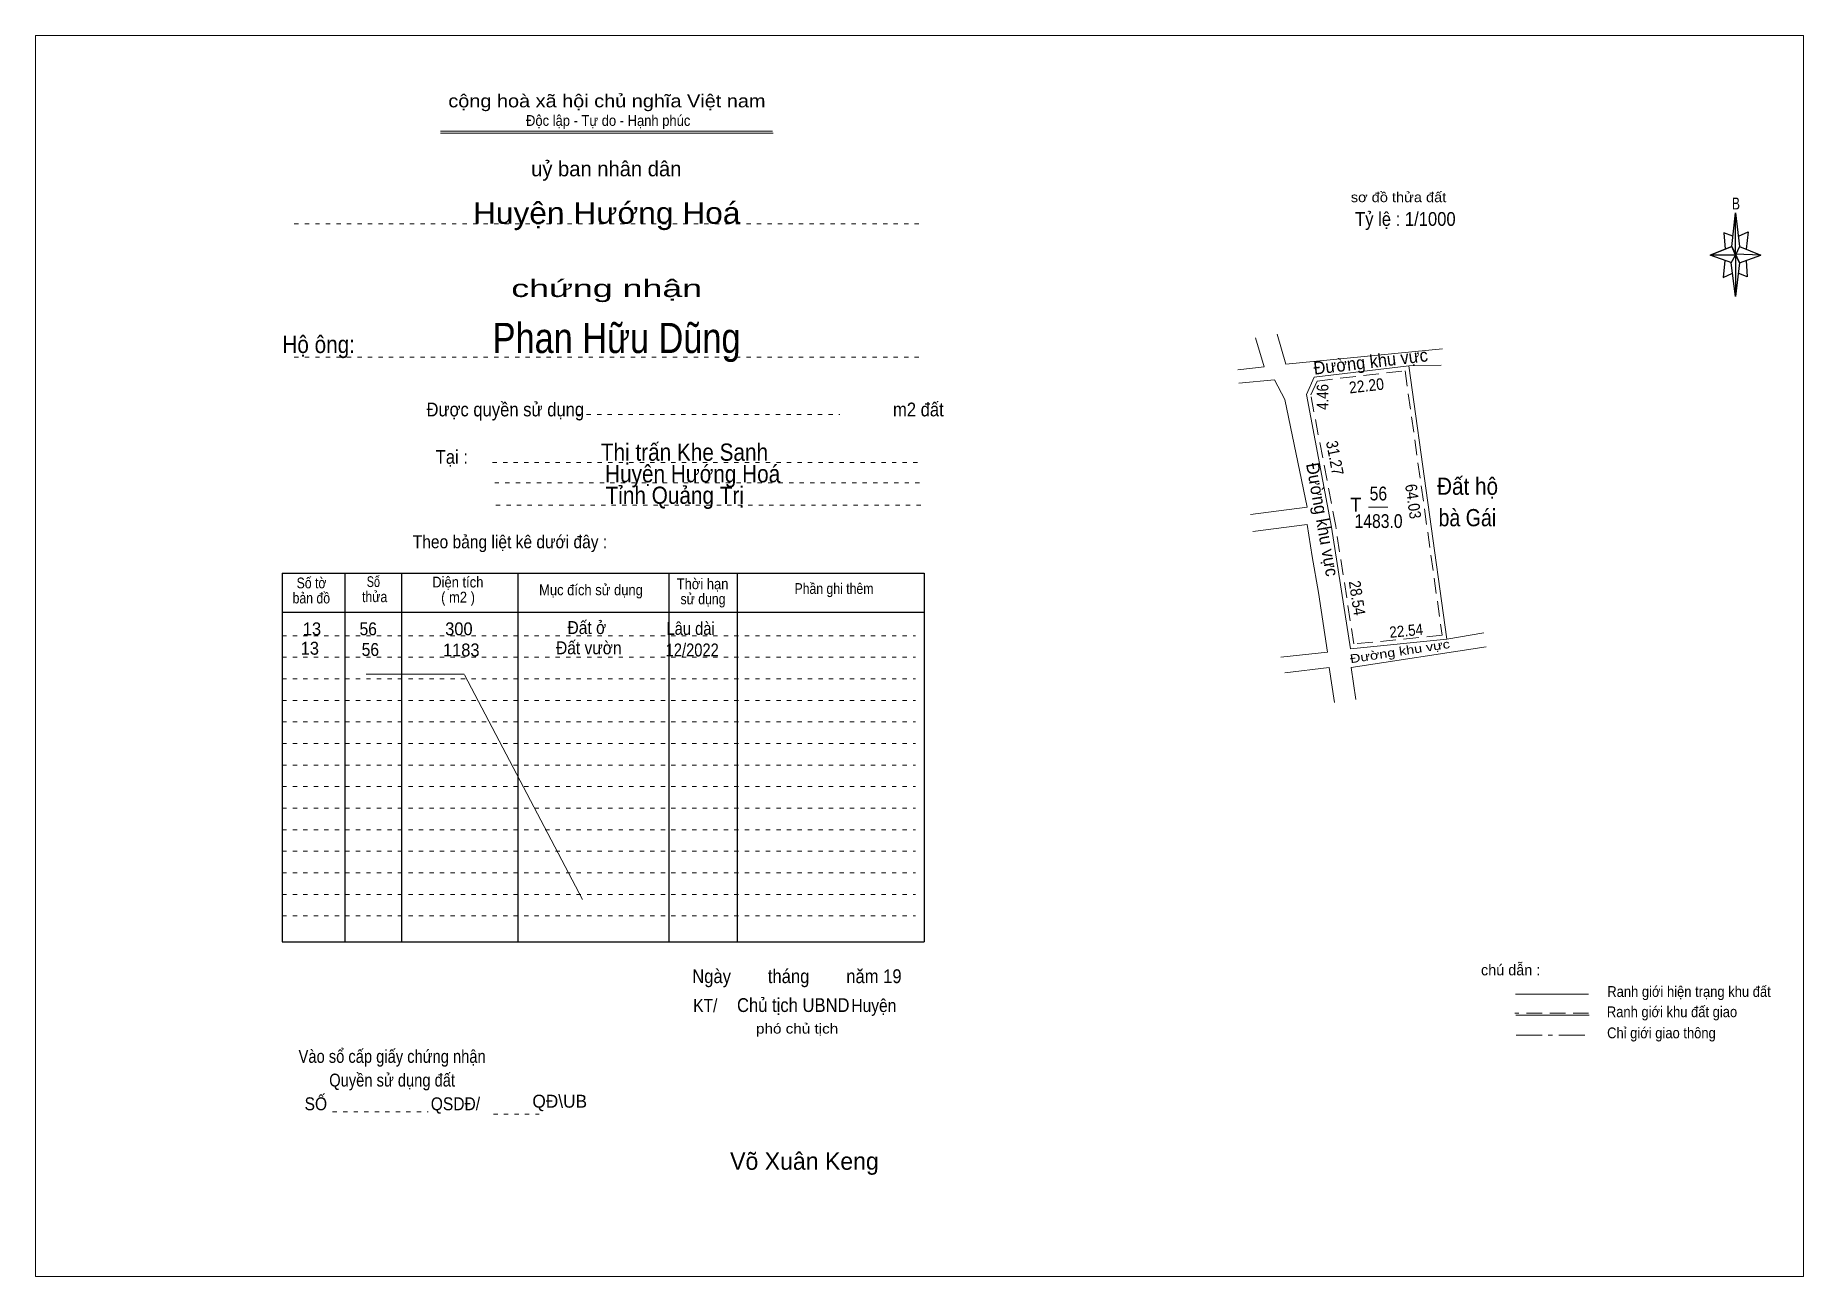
# Model space of a CAD drawing. Header units: centimetres. Extents: x -0.5 to 40.5, y 0 to 28.8.
import ezdxf
from ezdxf.enums import TextEntityAlignment as Align

# ---------------------------------------------------------------- set-up
doc = ezdxf.new("R2010")
doc.units = ezdxf.units.CM
doc.header["$LTSCALE"] = 0.12
for name, pattern in [('DOT_DASHED', [7.7, 5, -1.2, 0.3, -1.2]), ('DOTTED', [1.5, 0.3, -1.2]), ('MEDIUM_DASHED', [4.5, 3, -1.5])]:
    doc.linetypes.add(name, pattern=pattern)
doc.layers.add('1', color=7, linetype='Continuous', lineweight=13)
doc.layers.add('50', color=7, linetype='Continuous', lineweight=25)
doc.layers.add('3', color=7, linetype='Continuous')
doc.layers.add('51', color=7, linetype='Continuous')

msp = doc.modelspace()

# ---------------------------------------------------------------- linework, layer by layer
at = {"layer": '1'}
for p, q in [((8.91, 26.55), (16.62, 26.55)), ((8.91, 26.5), (16.63, 26.5)), ((32.14, 21.12), (31.39, 21.1)), ((30.45, 17.82), (30.9, 17.82)), ((29.29, 15.84), (29.14, 16.68)), ((32.27, 14.76), (33.13, 14.91))]:
    msp.add_line(p, q, dxfattribs=at)
at = {"layer": '1', "linetype": 'DOTTED'}
for p, q in [((5.52, 24.4), (20.02, 24.4)), ((5.52, 21.3), (20.02, 21.3)), ((12.06, 19.97), (18.18, 19.97)), ((10.12, 18.86), (20.06, 18.86)), ((10.17, 18.39), (20.11, 18.39)), ((10.2, 17.87), (20.14, 17.87)), ((5.24, 14.84), (19.94, 14.84)), ((5.24, 14.34), (19.94, 14.34)), ((5.24, 13.84), (19.94, 13.84)), ((5.24, 13.34), (19.94, 13.34)), ((5.24, 12.84), (19.94, 12.84)), ((5.24, 12.34), (19.94, 12.34)), ((5.24, 11.84), (19.94, 11.84)), ((5.24, 11.34), (19.94, 11.34)), ((5.24, 10.84), (19.94, 10.84)), ((5.24, 10.34), (19.94, 10.34)), ((5.24, 9.84), (19.94, 9.84)), ((5.24, 9.34), (19.94, 9.34)), ((5.24, 8.84), (19.94, 8.84)), ((5.24, 8.34), (19.94, 8.34)), ((6.41, 3.79), (8.63, 3.79)), ((10.14, 3.74), (11.2, 3.74))]:
    msp.add_line(p, q, dxfattribs=at)
at = {"layer": '1', "lineweight": 25}
for p, q in [((5.24, 16.29), (20.14, 16.29)), ((5.24, 16.29), (5.24, 7.74)), ((6.69, 16.29), (6.69, 7.74)), ((8.01, 16.29), (8.01, 7.74)), ((10.71, 16.29), (10.71, 7.74)), ((14.21, 16.29), (14.21, 7.74)), ((15.8, 16.29), (15.8, 7.74)), ((20.14, 16.29), (20.14, 7.74)), ((5.24, 15.39), (20.14, 15.39)), ((5.24, 7.74), (20.14, 7.74))]:
    msp.add_line(p, q, dxfattribs=at)
at = {"layer": '1'}
for points in [[(-0.49, -0.03), (40.55, -0.03), (40.55, 28.77), (-0.49, 28.77)], [(31.39, 21.1), (32.27, 14.76), (30.03, 14.54), (29.59, 17.36), (29.01, 20.44), (29.19, 20.84)], [(31.39, 21.1), (29.19, 20.84), (29.01, 20.44), (29.59, 17.36), (30.03, 14.54), (32.27, 14.76)]]:
    msp.add_lwpolyline(points, close=True, dxfattribs=at)
for points in [[(28.33, 21.84), (28.53, 21.14), (32.17, 21.5)], [(27.42, 21.01), (28.03, 21.08), (27.83, 21.75)], [(27.71, 17.65), (29.03, 17.82), (28.51, 20.32), (28.27, 20.78), (27.44, 20.7)], [(27.77, 17.26), (29.03, 17.42), (29.14, 16.68)], [(28.42, 14.34), (29.5, 14.46), (29.29, 15.84)], [(30.16, 13.36), (30.05, 14.1), (33.18, 14.58)], [(29.66, 13.29), (29.54, 14.1), (28.51, 13.98)]]:
    msp.add_lwpolyline(points, dxfattribs=at)
at = {"layer": '1', "linetype": 'MEDIUM_DASHED'}
msp.add_lwpolyline([(31.3, 20.99), (32.16, 14.85), (30.11, 14.65), (29.69, 17.38), (29.11, 20.43), (29.26, 20.75)], close=True, dxfattribs=at)
at = {"layer": '50'}
for p, q in [((38.88, 23.87), (38.97, 24.65)), ((39.06, 23.87), (39.56, 23.67)), ((38.88, 23.49), (38.38, 23.67)), ((39.06, 23.49), (38.97, 22.71)), ((39.22, 23.55), (39.24, 23.17)), ((39.24, 23.17), (39.03, 23.25))]:
    msp.add_line(p, q, dxfattribs=at)
at = {"layer": '50', "lineweight": 13}
for p, q in [((7.19, 13.95), (9.46, 13.95)), ((9.47, 13.93), (12.21, 8.72)), ((35.56, 6.52), (33.86, 6.52)), ((35.57, 6.04), (33.87, 6.04))]:
    msp.add_line(p, q, dxfattribs=at)
at = {"layer": '50', "linetype": 'MEDIUM_DASHED', "lineweight": 13}
msp.add_line((35.56, 6.08), (33.85, 6.08), dxfattribs=at)
at = {"layer": '50', "linetype": 'DOT_DASHED', "lineweight": 13}
msp.add_line((33.88, 5.57), (35.59, 5.57), dxfattribs=at)
at = {"layer": '50'}
for points in [[(38.97, 24.65), (39.06, 23.87), (38.97, 23.67)], [(38.97, 23.67), (38.38, 23.67), (38.88, 23.87), (39.06, 23.49), (39.56, 23.67), (38.97, 23.69)], [(38.97, 23.67), (38.97, 22.71), (38.87, 23.49)]]:
    msp.add_lwpolyline(points, close=True, dxfattribs=at)
for points in [[(38.97, 23.67), (38.88, 23.87), (38.38, 23.67)], [(38.91, 24.11), (38.7, 24.19), (38.73, 23.81)], [(39.04, 24.11), (39.26, 24.21), (39.22, 23.81)], [(38.72, 23.55), (38.68, 23.15), (38.9, 23.25)], [(38.97, 23.67), (39.06, 23.49), (39.56, 23.67)]]:
    msp.add_lwpolyline(points, dxfattribs=at)

# ---------------------------------------------------------------- texts
at = {"layer": '1'}
for s, height, width, p in [('cộng hoà xã hội chủ nghĩa Việt nam', 0.3, 1.15, (12.775, 27.1)), ('Độc lập - Tự do - Hạnh phúc', 0.25, 0.9, (12.805, 26.67)), ('Huyện Hướng Hoá', 0.5, 1.1, (12.77, 24.4)), ('chứng nhận', 0.4, 1.55, (12.77, 22.7)), ('Phan Hữu Dũng', 0.7, 0.85, (13, 21.4)), ('Được quyền sử dụng                                                                   m2 đất', 0.32, 0.9, (14.59, 19.93)), ('Thị trấn Khe Sanh', 0.4, 0.9, (14.575, 18.9)), ('Tại :', 0.32, 0.9, (9.175, 18.83)), ('Huyện Hướng Hoá', 0.4, 0.9, (14.765, 18.4)), ('Đất hộ', 0.3993, 0.9, (32.75, 18.11)), ('Tỉnh Quảng Trị', 0.4, 0.9, (14.35, 17.9)), ('56', 0.32, 0.85, (30.68, 17.98)), ('1483.0', 0.32, 0.85, (30.685, 17.34)), ('bà Gái', 0.3993, 0.85, (32.745, 17.38)), ('Theo bảng liệt kê dưới đây :', 0.3, 0.9, (10.525, 16.87)), ('Số tờ', 0.25, 0.85, (5.92, 15.94)), ('Số ', 0.25, 0.75, (7.39, 15.97)), ('Diện tích', 0.25, 0.9, (9.315, 15.96)), ('Mục đích sử dụng', 0.25, 0.9, (12.405, 15.78)), ('Thời hạn', 0.25, 0.9, (14.995, 15.92)), ('Phần ghi thêm', 0.25, 0.85, (18.045, 15.81)), ('bản đồ', 0.25, 0.85, (5.915, 15.59)), ('thửa', 0.25, 0.85, (7.385, 15.62)), ('( m2 )', 0.25, 0.9, (9.32, 15.61)), ('sử dụng', 0.25, 0.85, (15.005, 15.57)), ('13', 0.3, 0.95, (5.93, 14.85)), ('56', 0.3, 0.9, (7.235, 14.85)), ('300', 0.3, 0.95, (9.34, 14.85)), ('13', 0.3, 0.95, (5.88, 14.4)), ('56', 0.3, 0.9, (7.285, 14.37)), ('1183', 0.3, 0.95, (9.395, 14.36)), ('Ngày        tháng        năm 19', 0.32, 0.9, (17.185, 6.78)), ('Chủ tịch UBND', 0.32, 0.9, (17.1, 6.11)), ('Vào sổ cấp giấy chứng nhận', 0.3, 0.85, (7.79, 4.93)), ('Quyền sử dụng đất', 0.3, 0.85, (7.79, 4.38)), ('SỐ                        QSDĐ/', 0.3, 0.9, (7.795, 3.83))]:
    msp.add_text(s, height=height, dxfattribs=dict(at, width=width)).set_placement(p, align=Align.CENTER)
msp.add_text('uỷ ban nhân dân', height=0.35, dxfattribs=at).set_placement((12.76, 25.5), align=Align.CENTER)
for s, height, rotation, width, p in [('Đường khu vực', 0.3, 6.74, 0.95, (30.5174, 21.0527)), ('4.46', 0.27, 90, 0.85, (29.52, 20.38)), ('22.20', 0.27, 6.571, 0.9, (30.4196, 20.5072)), ('31.27', 0.27, 280.8, 0.9, (29.5382, 18.9403)), ('Đường khu vực', 0.3, 280.125, 0.95, (29.234, 17.5114)), ('64.03', 0.2699, 277.944, 0.9, (31.356, 17.9387)), ('28.54', 0.27, 278.789, 0.9, (30.0541, 15.6956)), ('22.54', 0.2599, 5.448, 0.9, (31.3377, 14.827)), ('Đường khu vực', 0.2, 8.719, 1.25, (31.1948, 14.3794))]:
    msp.add_text(s, height=height, rotation=rotation, dxfattribs=dict(at, width=width)).set_placement(p, align=Align.CENTER)
msp.add_text('T', height=0.32, dxfattribs=at).set_placement((30.29, 17.72), align=Align.RIGHT)
at = {"layer": '3', "width": 0.9}
msp.add_text('Hộ ông:', height=0.4, dxfattribs=at).set_placement((6.085, 21.4), align=Align.CENTER)
at = {"layer": '50'}
for s, height, width, p in [('sơ đồ thửa đất ', 0.23, 1.1, (31.195, 24.9)), ('B', 0.2756, 0.75, (38.98, 24.73)), ('Đất ở ', 0.3, 0.9, (12.36, 14.88)), ('Lâu dài ', 0.3, 0.85, (14.765, 14.86)), ('Đất vườn', 0.3, 0.9, (12.355, 14.41)), ('12/2022', 0.3, 0.85, (14.755, 14.36)), ('Ranh giới hiện trạng khu đất', 0.25, 0.9, (37.89, 6.46)), ('KT/                               Huyện ', 0.3, 0.9, (17.185, 6.11)), ('Ranh giới khu đất giao', 0.25, 0.9, (37.495, 5.99)), ('phó chủ tịch', 0.23, 1.15, (17.19, 5.61)), ('Chỉ giới giao thông', 0.25, 0.9, (37.25, 5.5))]:
    msp.add_text(s, height=height, dxfattribs=dict(at, width=width)).set_placement(p, align=Align.CENTER)
for s, height, p in [('chú dẫn :', 0.25, (33.75, 6.96)), ('QĐ\\UB', 0.3, (11.68, 3.89)), ('Võ Xuân Keng', 0.4, (17.36, 2.45))]:
    msp.add_text(s, height=height, dxfattribs=at).set_placement(p, align=Align.CENTER)
at = {"layer": '51', "width": 0.9}
msp.add_text('Tỷ lệ : 1/1000', height=0.32, dxfattribs=at).set_placement((30.14, 24.35))

doc.saveas('drawing.dxf')
